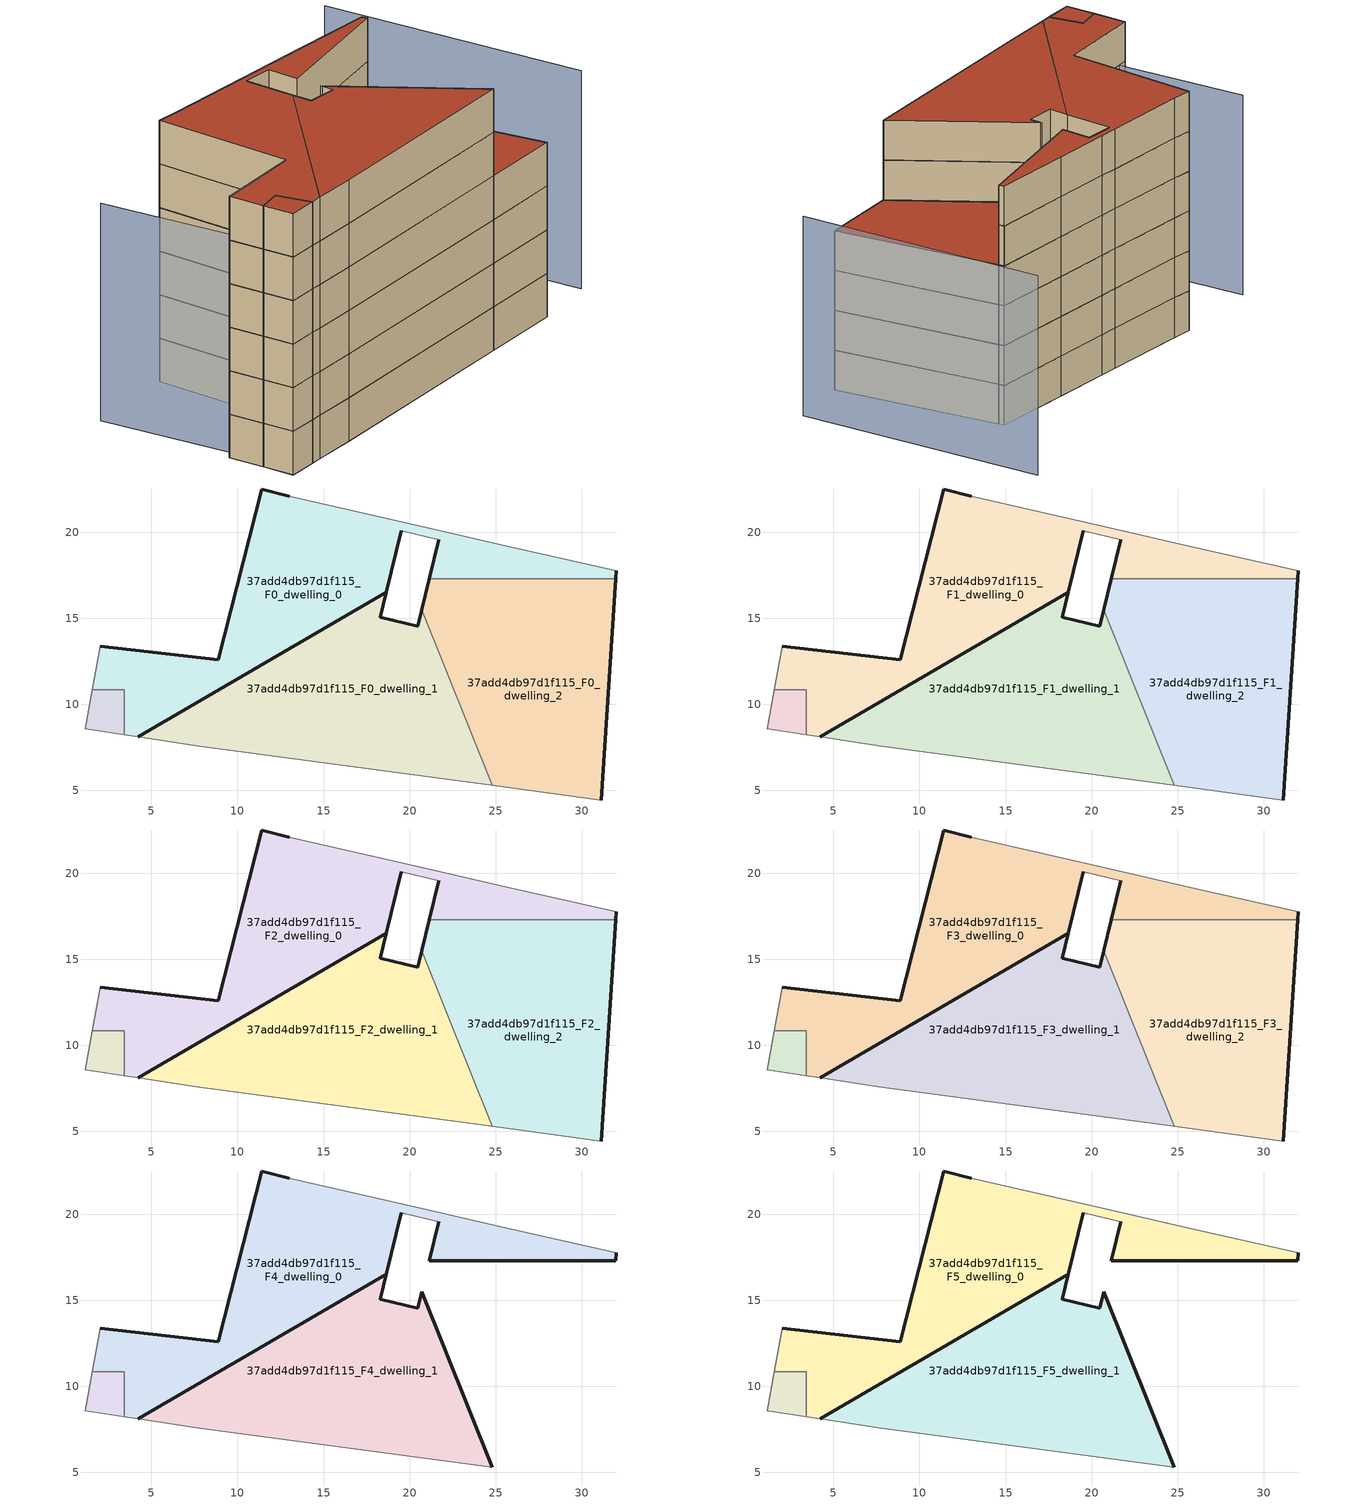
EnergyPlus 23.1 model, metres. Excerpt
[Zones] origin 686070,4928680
37add4db97d1f115_F0_dwelling_0
 floor ground (EU_floor_Construction): 31.96,17.3 31.99,17.74 25.68,19.18 21.03,20.25 19.63,20.57 13,22.09 11.41,22.5 8.88,12.58 2.02,13.38 1.57,10.84 3.43,10.84 3.43,8.23 4.23,8.12 18.65,16.52 19.5,20.07 21.69,19.54 21.15,17.3 z0
 wall outside (EU_wall_Construction): 31.99,17.74 31.96,17.3 / 21.15,17.3 21.69,19.54 / 19.5,20.07 18.65,16.52 4.23,8.11 / 2.02,13.38 8.88,12.58 11.41,22.5 13,22.09 z0:3
 wall adiabatic (EU_wall_Construction): 13,22.09 19.63,20.57 21.03,20.25 25.68,19.18 31.99,17.74 / 21.69,19.54 19.5,20.07 / 4.23,8.12 3.43,8.23 / 1.57,10.84 2.02,13.38 z0:3
 wall to 37add4db97d1f115_F0_dwelling_2 (EU_wall_Construction): 31.96,17.3 21.15,17.3 z0:3
 wall to 37add4db97d1f115_F0_circulation (EU_wall_Construction): 3.43,8.23 3.43,10.84 1.57,10.84 z0:3
37add4db97d1f115_F0_dwelling_1
 floor ground (EU_floor_Construction): 24.8,5.3 20.71,15.5 20.48,14.54 18.3,15.07 18.65,16.52 4.23,8.12 7.62,7.61 z0
 wall outside (EU_wall_Construction): 4.23,8.12 18.65,16.52 18.3,15.07 20.48,14.54 20.71,15.5 z0:3
 wall adiabatic (EU_wall_Construction): 24.8,5.3 7.62,7.61 4.23,8.12 z0:3
 wall to 37add4db97d1f115_F0_dwelling_2 (EU_wall_Construction): 20.71,15.5 24.79,5.3 z0:3
37add4db97d1f115_F0_dwelling_2
 floor ground (EU_floor_Construction): 31.13,4.45 31.96,17.3 21.15,17.3 20.71,15.5 24.8,5.3 z0
 wall outside (EU_wall_Construction): 20.71,15.5 21.15,17.3 / 31.96,17.3 31.13,4.45 z0:3
 wall adiabatic (EU_wall_Construction): 31.13,4.45 24.8,5.3 z0:3
37add4db97d1f115_F0_circulation
 floor ground (EU_floor_Construction): 3.43,8.23 3.43,10.84 1.57,10.84 1.17,8.57 z0
 wall adiabatic (EU_wall_Construction): 3.43,8.23 1.17,8.57 1.57,10.84 z0:3
37add4db97d1f115_F1_dwelling_0
 floor to 37add4db97d1f115_F0_dwelling_0 (EU_floor_Construction): 31.96,17.3 31.99,17.74 25.68,19.18 21.03,20.25 19.63,20.57 13,22.09 11.41,22.5 8.88,12.58 2.02,13.38 1.57,10.84 3.43,10.84 3.43,8.23 4.23,8.12 18.65,16.52 19.5,20.07 21.69,19.54 21.15,17.3 z3
 wall outside (EU_wall_Construction): 31.99,17.74 31.96,17.3 / 21.15,17.3 21.69,19.54 / 19.5,20.07 18.65,16.52 4.23,8.11 / 2.02,13.38 8.88,12.58 11.41,22.5 13,22.09 z3:6
 wall adiabatic (EU_wall_Construction): 13,22.09 19.63,20.57 21.03,20.25 25.68,19.18 31.99,17.74 / 21.69,19.54 19.5,20.07 / 4.23,8.12 3.43,8.23 / 1.57,10.84 2.02,13.38 z3:6
 wall to 37add4db97d1f115_F1_dwelling_2 (EU_wall_Construction): 31.96,17.3 21.15,17.3 z3:6
 wall to 37add4db97d1f115_F1_circulation (EU_wall_Construction): 3.43,8.23 3.43,10.84 1.57,10.84 z3:6
37add4db97d1f115_F1_dwelling_1
 floor to 37add4db97d1f115_F0_dwelling_1 (EU_floor_Construction): 24.79,5.3 20.71,15.5 20.48,14.54 18.3,15.07 18.65,16.52 4.23,8.12 7.62,7.61 z3
 wall outside (EU_wall_Construction): 4.23,8.12 18.65,16.52 18.3,15.07 20.48,14.54 20.71,15.5 z3:6
 wall adiabatic (EU_wall_Construction): 24.8,5.3 7.62,7.61 4.23,8.12 z3:6
 wall to 37add4db97d1f115_F1_dwelling_2 (EU_wall_Construction): 20.71,15.5 24.79,5.3 z3:6
37add4db97d1f115_F1_dwelling_2
 floor to 37add4db97d1f115_F0_dwelling_2 (EU_floor_Construction): 31.13,4.45 31.96,17.3 21.15,17.3 20.71,15.5 24.79,5.3 z3
 wall outside (EU_wall_Construction): 20.71,15.5 21.15,17.3 / 31.96,17.3 31.13,4.45 z3:6
 wall adiabatic (EU_wall_Construction): 31.13,4.45 24.8,5.3 z3:6
37add4db97d1f115_F1_circulation
 floor to 37add4db97d1f115_F0_circulation (EU_floor_Construction): 3.43,8.23 3.43,10.84 1.57,10.84 1.17,8.57 z3
 wall adiabatic (EU_wall_Construction): 3.43,8.23 1.17,8.57 1.57,10.84 z3:6
37add4db97d1f115_F2_dwelling_0
 floor to 37add4db97d1f115_F1_dwelling_0 (EU_floor_Construction): 31.96,17.3 31.99,17.74 25.68,19.18 21.03,20.25 19.63,20.57 13,22.09 11.41,22.5 8.88,12.58 2.02,13.38 1.57,10.84 3.43,10.84 3.43,8.23 4.23,8.12 18.65,16.52 19.5,20.07 21.69,19.54 21.15,17.3 z6
 wall outside (EU_wall_Construction): 31.99,17.74 31.96,17.3 / 21.15,17.3 21.69,19.54 / 19.5,20.07 18.65,16.52 4.23,8.11 / 2.02,13.38 8.88,12.58 11.41,22.5 13,22.09 z6:9
 wall adiabatic (EU_wall_Construction): 13,22.09 19.63,20.57 21.03,20.25 25.68,19.18 31.99,17.74 / 21.69,19.54 19.5,20.07 / 4.23,8.12 3.43,8.23 / 1.57,10.84 2.02,13.38 z6:9
 wall to 37add4db97d1f115_F2_dwelling_2 (EU_wall_Construction): 31.96,17.3 21.15,17.3 z6:9
 wall to 37add4db97d1f115_F2_circulation (EU_wall_Construction): 3.43,8.23 3.43,10.84 1.57,10.84 z6:9
37add4db97d1f115_F2_dwelling_1
 floor to 37add4db97d1f115_F1_dwelling_1 (EU_floor_Construction): 24.79,5.3 20.71,15.5 20.48,14.54 18.3,15.07 18.65,16.52 4.23,8.12 7.62,7.61 z6
 wall outside (EU_wall_Construction): 4.23,8.12 18.65,16.52 18.3,15.07 20.48,14.54 20.71,15.5 z6:9
 wall adiabatic (EU_wall_Construction): 24.8,5.3 7.62,7.61 4.23,8.12 z6:9
 wall to 37add4db97d1f115_F2_dwelling_2 (EU_wall_Construction): 20.71,15.5 24.79,5.3 z6:9
37add4db97d1f115_F2_dwelling_2
 floor to 37add4db97d1f115_F1_dwelling_2 (EU_floor_Construction): 31.13,4.45 31.96,17.3 21.15,17.3 20.71,15.5 24.79,5.3 z6
 wall outside (EU_wall_Construction): 20.71,15.5 21.15,17.3 / 31.96,17.3 31.13,4.45 z6:9
 wall adiabatic (EU_wall_Construction): 31.13,4.45 24.8,5.3 z6:9
37add4db97d1f115_F2_circulation
 floor to 37add4db97d1f115_F1_circulation (EU_floor_Construction): 3.43,8.23 3.43,10.84 1.57,10.84 1.17,8.57 z6
 wall adiabatic (EU_wall_Construction): 3.43,8.23 1.17,8.57 1.57,10.84 z6:9
37add4db97d1f115_F3_dwelling_0
 floor to 37add4db97d1f115_F2_dwelling_0 (EU_floor_Construction): 31.96,17.3 31.99,17.74 25.68,19.18 21.03,20.25 19.63,20.57 13,22.09 11.41,22.5 8.88,12.58 2.02,13.38 1.57,10.84 3.43,10.84 3.43,8.23 4.23,8.12 18.65,16.52 19.5,20.07 21.69,19.54 21.15,17.3 z9
 wall outside (EU_wall_Construction): 31.99,17.74 31.96,17.3 / 21.15,17.3 21.69,19.54 / 19.5,20.07 18.65,16.52 4.23,8.11 / 2.02,13.38 8.88,12.58 11.41,22.5 13,22.09 z9:12
 wall adiabatic (EU_wall_Construction): 13,22.09 19.63,20.57 21.03,20.25 25.68,19.18 31.99,17.74 / 21.69,19.54 19.5,20.07 / 4.23,8.12 3.43,8.23 / 1.57,10.84 2.02,13.38 z9:12
 wall to 37add4db97d1f115_F3_dwelling_2 (EU_wall_Construction): 31.96,17.3 21.15,17.3 z9:12
 wall to 37add4db97d1f115_F3_circulation (EU_wall_Construction): 3.43,8.23 3.43,10.84 1.57,10.84 z9:12
37add4db97d1f115_F3_dwelling_1
 floor to 37add4db97d1f115_F2_dwelling_1 (EU_floor_Construction): 24.79,5.3 20.71,15.5 20.48,14.54 18.3,15.07 18.65,16.52 4.23,8.12 7.62,7.61 z9
 wall outside (EU_wall_Construction): 4.23,8.12 18.65,16.52 18.3,15.07 20.48,14.54 20.71,15.5 z9:12
 wall adiabatic (EU_wall_Construction): 24.8,5.3 7.62,7.61 4.23,8.12 z9:12
 wall to 37add4db97d1f115_F3_dwelling_2 (EU_wall_Construction): 20.71,15.5 24.79,5.3 z9:12
37add4db97d1f115_F3_dwelling_2
 floor to 37add4db97d1f115_F2_dwelling_2 (EU_floor_Construction): 31.13,4.45 31.96,17.3 21.15,17.3 20.71,15.5 24.79,5.3 z9
 wall outside (EU_wall_Construction): 20.71,15.5 21.15,17.3 / 31.96,17.3 31.13,4.45 z9:12
 wall adiabatic (EU_wall_Construction): 31.13,4.45 24.8,5.3 z9:12
 roof outside (EU_roof_Construction): 31.96,17.3 31.13,4.45 24.8,5.3 20.71,15.5 21.15,17.3 z12
37add4db97d1f115_F3_circulation
 floor to 37add4db97d1f115_F2_circulation (EU_floor_Construction): 3.43,8.23 3.43,10.84 1.57,10.84 1.17,8.57 z9
 wall adiabatic (EU_wall_Construction): 3.43,8.23 1.17,8.57 1.57,10.84 z9:12
37add4db97d1f115_F4_dwelling_0
 floor to 37add4db97d1f115_F3_dwelling_0 (EU_floor_Construction): 31.96,17.3 31.99,17.74 25.68,19.18 21.03,20.25 19.63,20.57 13,22.09 11.41,22.5 8.88,12.58 2.02,13.38 1.57,10.84 3.43,10.84 3.43,8.23 4.23,8.12 18.65,16.52 19.5,20.07 21.69,19.54 21.15,17.3 z12
 wall outside (EU_wall_Construction): 31.99,17.74 31.96,17.3 21.15,17.3 21.69,19.54 / 19.5,20.07 18.65,16.52 4.23,8.11 / 2.02,13.38 8.88,12.58 11.41,22.5 13,22.09 z12:15
 wall adiabatic (EU_wall_Construction): 13,22.09 19.63,20.57 21.03,20.25 25.68,19.18 31.99,17.74 / 21.69,19.54 19.5,20.07 / 4.23,8.12 3.43,8.23 / 1.57,10.84 2.02,13.38 z12:15
 wall to 37add4db97d1f115_F4_circulation (EU_wall_Construction): 3.43,8.23 3.43,10.84 1.57,10.84 z12:15
37add4db97d1f115_F4_dwelling_1
 floor to 37add4db97d1f115_F3_dwelling_1 (EU_floor_Construction): 24.79,5.3 20.71,15.5 20.48,14.54 18.3,15.07 18.65,16.52 4.23,8.12 7.62,7.61 z12
 wall outside (EU_wall_Construction): 4.23,8.12 18.65,16.52 18.3,15.07 20.48,14.54 20.71,15.5 24.8,5.3 z12:15
 wall adiabatic (EU_wall_Construction): 24.8,5.3 7.62,7.61 4.23,8.12 z12:15
37add4db97d1f115_F4_circulation
 floor to 37add4db97d1f115_F3_circulation (EU_floor_Construction): 3.43,8.23 3.43,10.84 1.57,10.84 1.17,8.57 z12
 wall adiabatic (EU_wall_Construction): 3.43,8.23 1.17,8.57 1.57,10.84 z12:15
37add4db97d1f115_F5_dwelling_0
 floor to 37add4db97d1f115_F4_dwelling_0 (EU_floor_Construction): 31.96,17.3 31.99,17.74 25.68,19.18 21.03,20.25 19.63,20.57 13,22.09 11.41,22.5 8.88,12.58 2.02,13.38 1.57,10.84 3.43,10.84 3.43,8.23 4.23,8.12 18.65,16.52 19.5,20.07 21.69,19.54 21.15,17.3 z15
 wall outside (EU_wall_Construction): 31.99,17.74 31.96,17.3 21.15,17.3 21.69,19.54 / 19.5,20.07 18.65,16.52 4.23,8.11 / 2.02,13.38 8.88,12.58 11.41,22.5 13,22.09 z15:18
 wall adiabatic (EU_wall_Construction): 13,22.09 19.63,20.57 21.03,20.25 25.68,19.18 31.99,17.74 / 21.69,19.54 19.5,20.07 / 4.23,8.12 3.43,8.23 / 1.57,10.84 2.02,13.38 z15:18
 wall to 37add4db97d1f115_F5_circulation (EU_wall_Construction): 3.43,8.23 3.43,10.84 1.57,10.84 z15:18
 roof outside (EU_roof_Construction): 31.99,17.74 31.96,17.3 21.15,17.3 21.69,19.54 19.5,20.07 18.65,16.52 4.23,8.12 3.43,8.23 3.43,10.84 1.57,10.84 2.02,13.38 8.88,12.58 11.41,22.5 13,22.09 19.63,20.57 21.03,20.25 25.68,19.18 z18
37add4db97d1f115_F5_dwelling_1
 floor to 37add4db97d1f115_F4_dwelling_1 (EU_floor_Construction): 24.79,5.3 20.71,15.5 20.48,14.54 18.3,15.07 18.65,16.52 4.23,8.12 7.62,7.61 z15
 wall outside (EU_wall_Construction): 4.23,8.12 18.65,16.52 18.3,15.07 20.48,14.54 20.71,15.5 24.8,5.3 z15:18
 wall adiabatic (EU_wall_Construction): 24.8,5.3 7.62,7.61 4.23,8.12 z15:18
 roof outside (EU_roof_Construction): 20.71,15.5 24.8,5.3 7.62,7.61 4.23,8.12 18.65,16.52 18.3,15.07 20.48,14.54 z18
37add4db97d1f115_F5_circulation
 floor to 37add4db97d1f115_F4_circulation (EU_floor_Construction): 3.43,8.23 3.43,10.84 1.57,10.84 1.17,8.57 z15
 wall adiabatic (EU_wall_Construction): 3.43,8.23 1.17,8.57 1.57,10.84 z15:18
 roof outside (EU_roof_Construction): 3.43,10.84 3.43,8.23 1.17,8.57 1.57,10.84 z18
shading: 36.15,4.35 39.01,23.46 / 4.12,23.29 2.15,8.44 / 31.99,17.74 12.82,21.03 z0:15
[Building]
EU S2 Campaign: North Axis=0; Terrain=City; Solar Distribution=FullExterior
[Site:Location]
Bologna: Latitude=44.5; Longitude=11.25; Time Zone=1; Elevation=37
[SizingPeriod:WeatherFileDays]
AnnualSizingPeriod: Begin Month=1; Begin Day of Month=1; End Month=12; End Day of Month=31; Day of Week for Start Day=Monday; Use Weather File Daylight Saving Period=No; Use Weather File Rain and Snow Indicators=No
[MATERIAL]
EU_InternalMass_Material: Roughness=MediumRough; Thickness=0.1; Conductivity=1; Density=1800; Specific Heat=900; Thermal Absorptance=0.9; Solar Absorptance=0.7; Visible Absorptance=0.7
[MATERIAL:NOMASS] Roughness=MediumRough; Thermal Absorptance=0.9; Solar Absorptance=0.7; Visible Absorptance=0.7
Name | Thermal Resistance
EU_wall_NoMass | 0.905828
EU_roof_NoMass | 0.37593
EU_floor_NoMass | 0.67114
[CONSTRUCTION]
EU_wall_Construction: EU_wall_NoMass
EU_roof_Construction: EU_roof_NoMass
EU_floor_Construction: EU_floor_NoMass
EU_InternalMass_Construction: EU_InternalMass_Material
[ZONE] Type=1; Multiplier=1; Ceiling Height=autocalculate; Floor Area=autocalculate; Part of Total Floor Area=Yes
Name | Volume
37add4db97d1f115_F0_dwelling_0; 37add4db97d1f115_F1_dwelling_0; 37add4db97d1f115_F2_dwelling_0; 37add4db97d1f115_F3_dwelling_0; 37add4db97d1f115_F4_dwelling_0; 37add4db97d1f115_F5_dwelling_0 | 334.863
37add4db97d1f115_F0_dwelling_1; 37add4db97d1f115_F1_dwelling_1; 37add4db97d1f115_F2_dwelling_1; 37add4db97d1f115_F3_dwelling_1; 37add4db97d1f115_F4_dwelling_1; 37add4db97d1f115_F5_dwelling_1 | 338.733
37add4db97d1f115_F0_dwelling_2; 37add4db97d1f115_F1_dwelling_2; 37add4db97d1f115_F2_dwelling_2; 37add4db97d1f115_F3_dwelling_2 | 335.75
37add4db97d1f115_F0_circulation; 37add4db97d1f115_F1_circulation; 37add4db97d1f115_F2_circulation; 37add4db97d1f115_F3_circulation; 37add4db97d1f115_F4_circulation; 37add4db97d1f115_F5_circulation | 15.156
[INTERNALMASS] Construction=EU_InternalMass_Construction
Name | Zone or ZoneList | Surface Area
37add4db97d1f115_F0_dwelling_0_EU_InternalMass | 37add4db97d1f115_F0_dwelling_0 | 111.627
37add4db97d1f115_F0_dwelling_1_EU_InternalMass | 37add4db97d1f115_F0_dwelling_1 | 112.916
37add4db97d1f115_F0_dwelling_2_EU_InternalMass | 37add4db97d1f115_F0_dwelling_2 | 111.908
37add4db97d1f115_F1_dwelling_0_EU_InternalMass | 37add4db97d1f115_F1_dwelling_0 | 111.627
37add4db97d1f115_F1_dwelling_1_EU_InternalMass | 37add4db97d1f115_F1_dwelling_1 | 112.916
37add4db97d1f115_F1_dwelling_2_EU_InternalMass | 37add4db97d1f115_F1_dwelling_2 | 111.908
37add4db97d1f115_F2_dwelling_0_EU_InternalMass | 37add4db97d1f115_F2_dwelling_0 | 111.627
37add4db97d1f115_F2_dwelling_1_EU_InternalMass | 37add4db97d1f115_F2_dwelling_1 | 112.916
37add4db97d1f115_F2_dwelling_2_EU_InternalMass | 37add4db97d1f115_F2_dwelling_2 | 111.908
37add4db97d1f115_F3_dwelling_0_EU_InternalMass | 37add4db97d1f115_F3_dwelling_0 | 111.627
37add4db97d1f115_F3_dwelling_1_EU_InternalMass | 37add4db97d1f115_F3_dwelling_1 | 112.916
37add4db97d1f115_F3_dwelling_2_EU_InternalMass | 37add4db97d1f115_F3_dwelling_2 | 111.908
37add4db97d1f115_F4_dwelling_0_EU_InternalMass | 37add4db97d1f115_F4_dwelling_0 | 155.058
37add4db97d1f115_F4_dwelling_1_EU_InternalMass | 37add4db97d1f115_F4_dwelling_1 | 155.058
37add4db97d1f115_F5_dwelling_0_EU_InternalMass | 37add4db97d1f115_F5_dwelling_0 | 155.058
37add4db97d1f115_F5_dwelling_1_EU_InternalMass | 37add4db97d1f115_F5_dwelling_1 | 155.058
[OTHEREQUIPMENT] Fuel Type=Electricity; Design Level Calculation Method=Watts/Area; Power per Zone Floor Area=1; Fraction Latent=0; Fraction Radiant=0; Fraction Lost=0; Carbon Dioxide Generation Rate=0; EndUse Subcategory=EU_Step8_InternalGains
Name | Zone or ZoneList or Space or SpaceList | Schedule
EU_Step8_InternalGain_37add4db97d1f115_F0_dwelling_0_f000 | 37add4db97d1f115_F0_dwelling_0 | EU_Step8_GainSchedule_37add4db97d1f115_F0_dwelling_0_f000
EU_Step8_InternalGain_37add4db97d1f115_F0_dwelling_1_f000 | 37add4db97d1f115_F0_dwelling_1 | EU_Step8_GainSchedule_37add4db97d1f115_F0_dwelling_1_f000
EU_Step8_InternalGain_37add4db97d1f115_F0_dwelling_2_f000 | 37add4db97d1f115_F0_dwelling_2 | EU_Step8_GainSchedule_37add4db97d1f115_F0_dwelling_2_f000
EU_Step8_InternalGain_37add4db97d1f115_F1_dwelling_0_f000 | 37add4db97d1f115_F1_dwelling_0 | EU_Step8_GainSchedule_37add4db97d1f115_F1_dwelling_0_f000
EU_Step8_InternalGain_37add4db97d1f115_F1_dwelling_1_f000 | 37add4db97d1f115_F1_dwelling_1 | EU_Step8_GainSchedule_37add4db97d1f115_F1_dwelling_1_f000
EU_Step8_InternalGain_37add4db97d1f115_F1_dwelling_2_f000 | 37add4db97d1f115_F1_dwelling_2 | EU_Step8_GainSchedule_37add4db97d1f115_F1_dwelling_2_f000
EU_Step8_InternalGain_37add4db97d1f115_F2_dwelling_0_f000 | 37add4db97d1f115_F2_dwelling_0 | EU_Step8_GainSchedule_37add4db97d1f115_F2_dwelling_0_f000
EU_Step8_InternalGain_37add4db97d1f115_F2_dwelling_1_f000 | 37add4db97d1f115_F2_dwelling_1 | EU_Step8_GainSchedule_37add4db97d1f115_F2_dwelling_1_f000
EU_Step8_InternalGain_37add4db97d1f115_F2_dwelling_2_f000 | 37add4db97d1f115_F2_dwelling_2 | EU_Step8_GainSchedule_37add4db97d1f115_F2_dwelling_2_f000
EU_Step8_InternalGain_37add4db97d1f115_F3_dwelling_0_f000 | 37add4db97d1f115_F3_dwelling_0 | EU_Step8_GainSchedule_37add4db97d1f115_F3_dwelling_0_f000
EU_Step8_InternalGain_37add4db97d1f115_F3_dwelling_1_f000 | 37add4db97d1f115_F3_dwelling_1 | EU_Step8_GainSchedule_37add4db97d1f115_F3_dwelling_1_f000
EU_Step8_InternalGain_37add4db97d1f115_F3_dwelling_2_f000 | 37add4db97d1f115_F3_dwelling_2 | EU_Step8_GainSchedule_37add4db97d1f115_F3_dwelling_2_f000
EU_Step8_InternalGain_37add4db97d1f115_F4_dwelling_0_f000 | 37add4db97d1f115_F4_dwelling_0 | EU_Step8_GainSchedule_37add4db97d1f115_F4_dwelling_0_f000
EU_Step8_InternalGain_37add4db97d1f115_F4_dwelling_1_f000 | 37add4db97d1f115_F4_dwelling_1 | EU_Step8_GainSchedule_37add4db97d1f115_F4_dwelling_1_f000
EU_Step8_InternalGain_37add4db97d1f115_F5_dwelling_0_f000 | 37add4db97d1f115_F5_dwelling_0 | EU_Step8_GainSchedule_37add4db97d1f115_F5_dwelling_0_f000
EU_Step8_InternalGain_37add4db97d1f115_F5_dwelling_1_f000 | 37add4db97d1f115_F5_dwelling_1 | EU_Step8_GainSchedule_37add4db97d1f115_F5_dwelling_1_f000
[ZONEINFILTRATION:DESIGNFLOWRATE] Schedule=EU_AlwaysOn; Design Flow Rate Calculation Method=Flow/Area; Flow Rate per Floor Area=0.0005; Constant Term Coefficient=1; Temperature Term Coefficient=0; Velocity Term Coefficient=0; Velocity Squared Term Coefficient=0
Name | Zone or ZoneList or Space or SpaceList
EU_Circulation_Infiltration_37add4db97d1f115_F0_circulation | 37add4db97d1f115_F0_circulation
EU_Circulation_Infiltration_37add4db97d1f115_F1_circulation | 37add4db97d1f115_F1_circulation
EU_Circulation_Infiltration_37add4db97d1f115_F2_circulation | 37add4db97d1f115_F2_circulation
EU_Circulation_Infiltration_37add4db97d1f115_F3_circulation | 37add4db97d1f115_F3_circulation
EU_Circulation_Infiltration_37add4db97d1f115_F4_circulation | 37add4db97d1f115_F4_circulation
EU_Circulation_Infiltration_37add4db97d1f115_F5_circulation | 37add4db97d1f115_F5_circulation
[ZONEVENTILATION:DESIGNFLOWRATE] Schedule=EU_AlwaysOn; Design Flow Rate Calculation Method=AirChanges/Hour; Air Changes per Hour=0.73129; Ventilation Type=Natural; Fan Pressure Rise=0; Fan Total Efficiency=1; Constant Term Coefficient=1; Temperature Term Coefficient=0; Velocity Term Coefficient=0; Velocity Squared Term Coefficient=0; Minimum Indoor Temperature=-100; Maximum Indoor Temperature=100; Delta Temperature=-100; Minimum Outdoor Temperature=-100; Maximum Outdoor Temperature=100; Maximum Wind Speed=40
Name | Zone or ZoneList or Space or SpaceList
EU_ConstantAir_37add4db97d1f115_F0_dwelling_0 | 37add4db97d1f115_F0_dwelling_0
EU_ConstantAir_37add4db97d1f115_F0_dwelling_1 | 37add4db97d1f115_F0_dwelling_1
EU_ConstantAir_37add4db97d1f115_F0_dwelling_2 | 37add4db97d1f115_F0_dwelling_2
EU_ConstantAir_37add4db97d1f115_F1_dwelling_0 | 37add4db97d1f115_F1_dwelling_0
EU_ConstantAir_37add4db97d1f115_F1_dwelling_1 | 37add4db97d1f115_F1_dwelling_1
EU_ConstantAir_37add4db97d1f115_F1_dwelling_2 | 37add4db97d1f115_F1_dwelling_2
EU_ConstantAir_37add4db97d1f115_F2_dwelling_0 | 37add4db97d1f115_F2_dwelling_0
EU_ConstantAir_37add4db97d1f115_F2_dwelling_1 | 37add4db97d1f115_F2_dwelling_1
EU_ConstantAir_37add4db97d1f115_F2_dwelling_2 | 37add4db97d1f115_F2_dwelling_2
EU_ConstantAir_37add4db97d1f115_F3_dwelling_0 | 37add4db97d1f115_F3_dwelling_0
EU_ConstantAir_37add4db97d1f115_F3_dwelling_1 | 37add4db97d1f115_F3_dwelling_1
EU_ConstantAir_37add4db97d1f115_F3_dwelling_2 | 37add4db97d1f115_F3_dwelling_2
EU_ConstantAir_37add4db97d1f115_F4_dwelling_0 | 37add4db97d1f115_F4_dwelling_0
EU_ConstantAir_37add4db97d1f115_F4_dwelling_1 | 37add4db97d1f115_F4_dwelling_1
EU_ConstantAir_37add4db97d1f115_F5_dwelling_0 | 37add4db97d1f115_F5_dwelling_0
EU_ConstantAir_37add4db97d1f115_F5_dwelling_1 | 37add4db97d1f115_F5_dwelling_1
[HVACTEMPLATE:THERMOSTAT] Constant Heating Setpoint=20; Constant Cooling Setpoint=50
EU_HeatOnly_37add4db97d1f115_F0_dwelling_0; EU_HeatOnly_37add4db97d1f115_F0_dwelling_1; EU_HeatOnly_37add4db97d1f115_F0_dwelling_2; EU_HeatOnly_37add4db97d1f115_F1_dwelling_0; EU_HeatOnly_37add4db97d1f115_F1_dwelling_1; EU_HeatOnly_37add4db97d1f115_F1_dwelling_2; EU_HeatOnly_37add4db97d1f115_F2_dwelling_0; EU_HeatOnly_37add4db97d1f115_F2_dwelling_1; EU_HeatOnly_37add4db97d1f115_F2_dwelling_2; EU_HeatOnly_37add4db97d1f115_F3_dwelling_0; EU_HeatOnly_37add4db97d1f115_F3_dwelling_1; EU_HeatOnly_37add4db97d1f115_F3_dwelling_2; EU_HeatOnly_37add4db97d1f115_F4_dwelling_0; EU_HeatOnly_37add4db97d1f115_F4_dwelling_1; EU_HeatOnly_37add4db97d1f115_F5_dwelling_0; EU_HeatOnly_37add4db97d1f115_F5_dwelling_1
[HVACTEMPLATE:ZONE:IDEALLOADSAIRSYSTEM] System Availability Schedule=EU_AlwaysOn; Maximum Heating Supply Air Temperature=50; Minimum Cooling Supply Air Temperature=13; Maximum Heating Supply Air Humidity Ratio=0.0156; Minimum Cooling Supply Air Humidity Ratio=0.0077; Heating Limit=NoLimit; Cooling Limit=NoLimit; Heating Availability Schedule=EU_AlwaysOn; Cooling Availability Schedule=EU_CoolingOff; Dehumidification Control Type=ConstantSensibleHeatRatio; Cooling Sensible Heat Ratio=0.7; Dehumidification Setpoint=60; Humidification Control Type=None; Humidification Setpoint=30; Outdoor Air Method=None; Outdoor Air Flow Rate per Person=0.00944; Outdoor Air Flow Rate per Zone Floor Area=0; Outdoor Air Flow Rate per Zone=0; Demand Controlled Ventilation Type=None; Outdoor Air Economizer Type=NoEconomizer; Heat Recovery Type=None; Sensible Heat Recovery Effectiveness=0.7; Latent Heat Recovery Effectiveness=0.65
Name | Template Thermostat
37add4db97d1f115_F0_dwelling_0 | EU_HeatOnly_37add4db97d1f115_F0_dwelling_0
37add4db97d1f115_F0_dwelling_1 | EU_HeatOnly_37add4db97d1f115_F0_dwelling_1
37add4db97d1f115_F0_dwelling_2 | EU_HeatOnly_37add4db97d1f115_F0_dwelling_2
37add4db97d1f115_F1_dwelling_0 | EU_HeatOnly_37add4db97d1f115_F1_dwelling_0
37add4db97d1f115_F1_dwelling_1 | EU_HeatOnly_37add4db97d1f115_F1_dwelling_1
37add4db97d1f115_F1_dwelling_2 | EU_HeatOnly_37add4db97d1f115_F1_dwelling_2
37add4db97d1f115_F2_dwelling_0 | EU_HeatOnly_37add4db97d1f115_F2_dwelling_0
37add4db97d1f115_F2_dwelling_1 | EU_HeatOnly_37add4db97d1f115_F2_dwelling_1
37add4db97d1f115_F2_dwelling_2 | EU_HeatOnly_37add4db97d1f115_F2_dwelling_2
37add4db97d1f115_F3_dwelling_0 | EU_HeatOnly_37add4db97d1f115_F3_dwelling_0
37add4db97d1f115_F3_dwelling_1 | EU_HeatOnly_37add4db97d1f115_F3_dwelling_1
37add4db97d1f115_F3_dwelling_2 | EU_HeatOnly_37add4db97d1f115_F3_dwelling_2
37add4db97d1f115_F4_dwelling_0 | EU_HeatOnly_37add4db97d1f115_F4_dwelling_0
37add4db97d1f115_F4_dwelling_1 | EU_HeatOnly_37add4db97d1f115_F4_dwelling_1
37add4db97d1f115_F5_dwelling_0 | EU_HeatOnly_37add4db97d1f115_F5_dwelling_0
37add4db97d1f115_F5_dwelling_1 | EU_HeatOnly_37add4db97d1f115_F5_dwelling_1
[SIZING:ZONE] Zone Cooling Design Supply Air Temperature Input Method=SupplyAirTemperature; Zone Cooling Design Supply Air Temperature=13; Zone Heating Design Supply Air Temperature Input Method=SupplyAirTemperature; Zone Heating Design Supply Air Temperature=50; Zone Cooling Design Supply Air Humidity Ratio=0.008; Zone Heating Design Supply Air Humidity Ratio=0.008; Cooling Design Air Flow Method=DesignDay; Cooling Design Air Flow Rate=0; Cooling Minimum Air Flow per Zone Floor Area=0.000762; Cooling Minimum Air Flow=0; Cooling Minimum Air Flow Fraction=0.2; Heating Design Air Flow Method=DesignDay; Heating Design Air Flow Rate=0; Heating Maximum Air Flow per Zone Floor Area=0.002032; Heating Maximum Air Flow=0.141576; Heating Maximum Air Flow Fraction=0.3; Account for Dedicated Outdoor Air System=No; Dedicated Outdoor Air System Control Strategy=NeutralSupplyAir; Dedicated Outdoor Air Low Setpoint Temperature for Design=autosize; Dedicated Outdoor Air High Setpoint Temperature for Design=autosize; Zone Load Sizing Method=Sensible Load Only No Latent Load; Zone Latent Cooling Design Supply Air Humidity Ratio Input Method=HumidityRatioDifference; Zone Cooling Design Supply Air Humidity Ratio Difference=0.005; Zone Latent Heating Design Supply Air Humidity Ratio Input Method=HumidityRatioDifference; Zone Humidification Design Supply Air Humidity Ratio Difference=0.005
37add4db97d1f115_F0_dwelling_0; 37add4db97d1f115_F0_dwelling_1; 37add4db97d1f115_F0_dwelling_2; 37add4db97d1f115_F1_dwelling_0; 37add4db97d1f115_F1_dwelling_1; 37add4db97d1f115_F1_dwelling_2; 37add4db97d1f115_F2_dwelling_0; 37add4db97d1f115_F2_dwelling_1; 37add4db97d1f115_F2_dwelling_2; 37add4db97d1f115_F3_dwelling_0; 37add4db97d1f115_F3_dwelling_1; 37add4db97d1f115_F3_dwelling_2; 37add4db97d1f115_F4_dwelling_0; 37add4db97d1f115_F4_dwelling_1; 37add4db97d1f115_F5_dwelling_0; 37add4db97d1f115_F5_dwelling_1
[SCHEDULE:CONSTANT]
Name | Hourly Value
EU_AlwaysOn | 1
EU_CoolingOff | 0
[SCHEDULE:FILE] Column Number=1; Rows to Skip at Top=0; Number of Hours of Data=8760; Column Separator=Comma; Interpolate to Timestep=No; Minutes per Item=60; Adjust Schedule for Daylight Savings=Yes
Name | File
EU_Step8_GainSchedule_37add4db97d1f115_F0_dwelling_0_f000 | ../../schedules/37add4db97d1f115/37add4db97d1f115_F0_dwelling_0_f000_gain.csv
EU_Step8_GainSchedule_37add4db97d1f115_F0_dwelling_1_f000 | ../../schedules/37add4db97d1f115/37add4db97d1f115_F0_dwelling_1_f000_gain.csv
EU_Step8_GainSchedule_37add4db97d1f115_F0_dwelling_2_f000 | ../../schedules/37add4db97d1f115/37add4db97d1f115_F0_dwelling_2_f000_gain.csv
EU_Step8_GainSchedule_37add4db97d1f115_F1_dwelling_0_f000 | ../../schedules/37add4db97d1f115/37add4db97d1f115_F1_dwelling_0_f000_gain.csv
EU_Step8_GainSchedule_37add4db97d1f115_F1_dwelling_1_f000 | ../../schedules/37add4db97d1f115/37add4db97d1f115_F1_dwelling_1_f000_gain.csv
EU_Step8_GainSchedule_37add4db97d1f115_F1_dwelling_2_f000 | ../../schedules/37add4db97d1f115/37add4db97d1f115_F1_dwelling_2_f000_gain.csv
EU_Step8_GainSchedule_37add4db97d1f115_F2_dwelling_0_f000 | ../../schedules/37add4db97d1f115/37add4db97d1f115_F2_dwelling_0_f000_gain.csv
EU_Step8_GainSchedule_37add4db97d1f115_F2_dwelling_1_f000 | ../../schedules/37add4db97d1f115/37add4db97d1f115_F2_dwelling_1_f000_gain.csv
EU_Step8_GainSchedule_37add4db97d1f115_F2_dwelling_2_f000 | ../../schedules/37add4db97d1f115/37add4db97d1f115_F2_dwelling_2_f000_gain.csv
EU_Step8_GainSchedule_37add4db97d1f115_F3_dwelling_0_f000 | ../../schedules/37add4db97d1f115/37add4db97d1f115_F3_dwelling_0_f000_gain.csv
EU_Step8_GainSchedule_37add4db97d1f115_F3_dwelling_1_f000 | ../../schedules/37add4db97d1f115/37add4db97d1f115_F3_dwelling_1_f000_gain.csv
EU_Step8_GainSchedule_37add4db97d1f115_F3_dwelling_2_f000 | ../../schedules/37add4db97d1f115/37add4db97d1f115_F3_dwelling_2_f000_gain.csv
EU_Step8_GainSchedule_37add4db97d1f115_F4_dwelling_0_f000 | ../../schedules/37add4db97d1f115/37add4db97d1f115_F4_dwelling_0_f000_gain.csv
EU_Step8_GainSchedule_37add4db97d1f115_F4_dwelling_1_f000 | ../../schedules/37add4db97d1f115/37add4db97d1f115_F4_dwelling_1_f000_gain.csv
EU_Step8_GainSchedule_37add4db97d1f115_F5_dwelling_0_f000 | ../../schedules/37add4db97d1f115/37add4db97d1f115_F5_dwelling_0_f000_gain.csv
EU_Step8_GainSchedule_37add4db97d1f115_F5_dwelling_1_f000 | ../../schedules/37add4db97d1f115/37add4db97d1f115_F5_dwelling_1_f000_gain.csv
